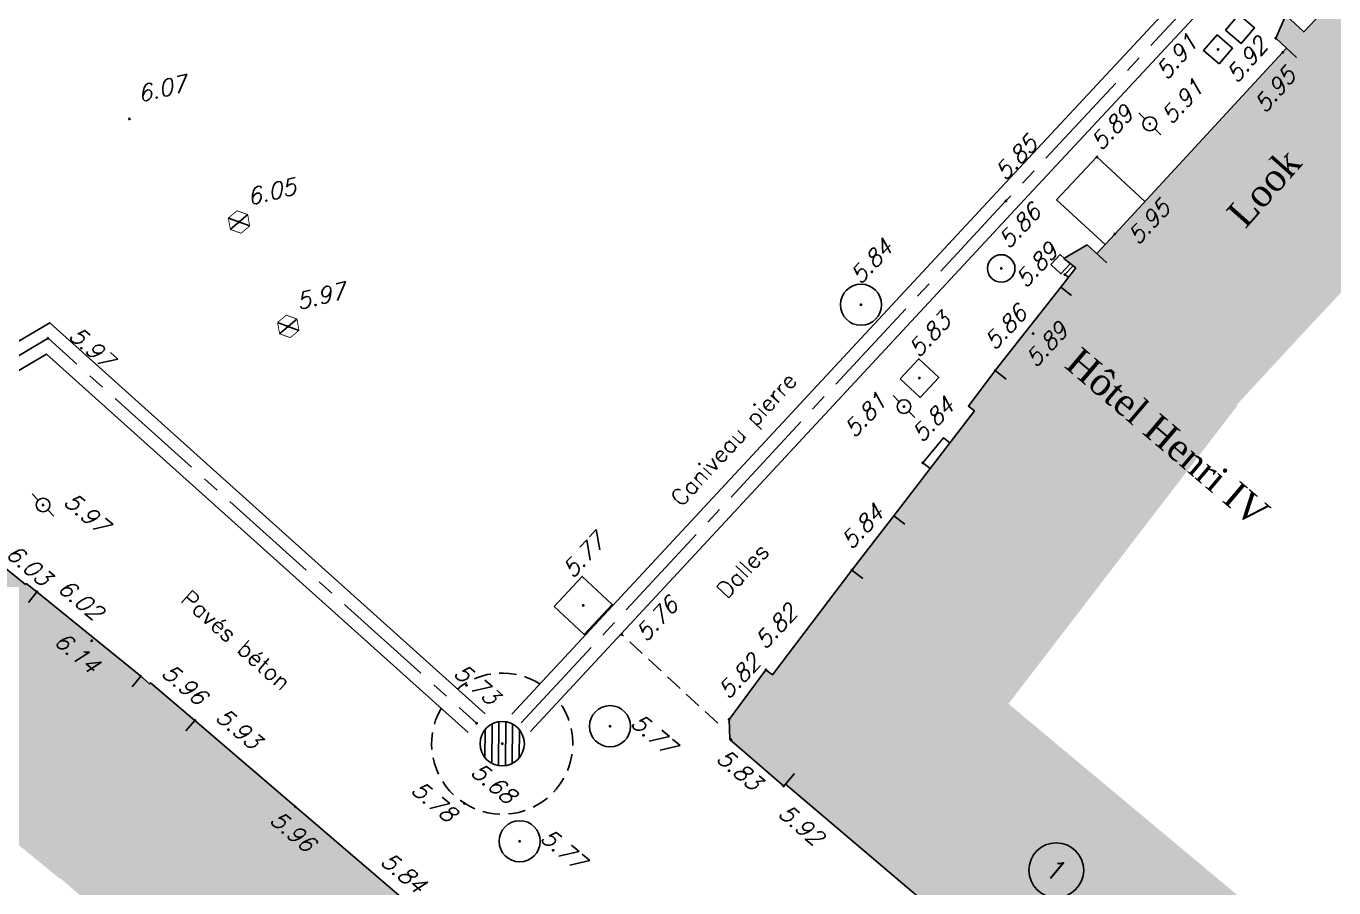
# Model space of a CAD drawing. Header units: metres. Extents: x 1379206 to 1379549, y 5225925 to 5226061.
# Drawn here: x 1379483.82 to 1379502.91, y 5226021.93 to 5226034.51 of the extents above; entities that cross this region are included whole.
import ezdxf
from ezdxf.enums import TextEntityAlignment as Align

# ---------------------------------------------------------------- set-up
doc = ezdxf.new("R2010")
doc.units = ezdxf.units.M
doc.header["$LTSCALE"] = 2
doc.header["$PDMODE"] = 32
doc.header["$PDSIZE"] = 0.02
doc.linetypes.add('AXES2', pattern=[1.125, 0.75, -0.125, 0.125, -0.125])
doc.linetypes.add('CACHE2', pattern=[0.1875, 0.125, -0.0625])
doc.layers.get('0').update_dxf_attribs({"color": 2})
for name, color, linetype in [('_BORDURE-A', 7, 'Continuous'), ('_R-FT', 3, 'Continuous'), ('AEP_BC_HEX', 4, 'Continuous'), ('AEP_BC_RON', 4, 'Continuous'), ('BA_COMMERC', 7, 'Continuous'), ('BA_SEUIL', 8, 'Continuous'), ('BA_TRAPPE', 7, 'Continuous'), ('BA_VITRINE', 6, 'Continuous'), ('BORD_CC1', 7, 'AXES2'), ('BORD_REVET', 7, 'CACHE2'), ('EP_BRANCH', 5, 'Continuous'), ('EP_GRILLER', 5, 'Continuous'), ('EP_REGARD', 5, 'Continuous'), ('EU_BRANCH', 3, 'Continuous'), ('EU_REGARD', 3, 'Continuous'), ('GDF_BC', 30, 'Continuous'), ('TopoAlt', 7, 'Continuous'), ('Topojis', 7, 'Continuous'), ('TXT_DETAIL', 7, 'Continuous'), ('TXT_N_VOIE', 7, 'Continuous'), ('TXT_NOM_BA', 7, 'Continuous')]:
    doc.layers.add(name, color=color, linetype=linetype)
doc.styles.get("Standard").update_dxf_attribs({"font": 'romans.shx'})
doc.styles.add('TNR', font='times.ttf', dxfattribs={"width": 0.999})

# ---------------------------------------------------------------- blocks, each defined once
blk = doc.blocks.new('Tcpoint')
at = {"color": 0}
blk.add_point((0, 0), dxfattribs=at)
at = {"layer": 'TopoAlt'}
blk.add_attdef('ALT', (0.2, 0.2), '', height=0.24, dxfattribs=at)
blk = doc.blocks.new('u014')
at = {"color": 0}
blk.add_line((0, 0), (0, 0), dxfattribs=at)
blk.add_circle((0, 0), 0.3, dxfattribs=at)
blk = doc.blocks.new('CB005')
at = {"color": 0}
for p, q in [((-0.25, 0.206), (-0.25, -0.206)), ((-0.15, 0.287), (-0.15, -0.287)), ((-0.05, 0.32), (-0.05, -0.32)), ((0.05, 0.32), (0.05, -0.32)), ((0.15, 0.287), (0.15, -0.287)), ((0.25, 0.206), (0.25, -0.206))]:
    blk.add_line(p, q, dxfattribs=at)
blk.add_circle((0, 0), 0.324, dxfattribs=at)
blk = doc.blocks.new('gd06')
blk.add_line((0, 0), (0, 0))
blk.add_lwpolyline([(-0.5, -0.5), (-0.5, 0.5), (0.5, 0.5), (0.5, -0.5)], close=True)
blk = doc.blocks.new('CB012')
at = {"color": 0}
blk.add_line((0, 0), (0, 0), dxfattribs=at)
blk.add_lwpolyline([(-0.1, -0.1), (-0.1, 0.1), (0.1, 0.1), (0.1, -0.1)], close=True, dxfattribs=at)
blk = doc.blocks.new('CB014')
at = {"color": 0}
blk.add_line((0, 0), (0, 0), dxfattribs=at)
blk.add_lwpolyline([(-0.2, -0.2), (-0.2, 0.2), (0.2, 0.2), (0.2, -0.2)], close=True, dxfattribs=at)
blk = doc.blocks.new('a001')
at = {"color": 0}
for points in [[(0.160355, 0.160355), (0.070711, 0.070711)], [(-0.070711, -0.070711), (-0.160355, -0.160355)]]:
    blk.add_lwpolyline(points, dxfattribs=at)
blk.add_circle((0, 0), 0.1, dxfattribs=at)
blk = doc.blocks.new('gu14')
blk.add_line((0, 0), (0, 0))
blk.add_circle((0, 0), 0.5)
blk = doc.blocks.new('CB019')
at = {"color": 0}
for p, q in [((-0.156, -0.057), (0.156, 0.057)), ((-0.126, 0.109), (0.126, -0.109))]:
    blk.add_line(p, q, dxfattribs=at)
at = {"color": 0, "const_width": 0.012}
blk.add_lwpolyline([(-0.03, -0.164), (0.126, -0.109), (0.156, 0.057), (0.03, 0.164), (-0.126, 0.109), (-0.156, -0.057)], close=True, dxfattribs=at)
blk = doc.blocks.new('CB013')
at = {"color": 0}
blk.add_line((0, 0), (0, 0), dxfattribs=at)
blk.add_lwpolyline([(-0.15, -0.15), (-0.15, 0.15), (0.15, 0.15), (0.15, -0.15)], close=True, dxfattribs=at)

msp = doc.modelspace()

# ---------------------------------------------------------------- hatches: boundary and pattern name
at = {"layer": 'BA_COMMERC'}
for points in [[(1379507.805, 5226035.712), (1379505.623, 5226037.771), (1379505.486, 5226037.626), (1379502.992, 5226034.977), (1379502.474, 5226034.424), (1379502.211, 5226034.67), (1379502.066, 5226034.331), (1379502.223, 5226034.185), (1379499.452, 5226031.188), (1379499.315, 5226031.315), (1379498.973, 5226031.116), (1379499.146, 5226030.978), (1379499.051, 5226030.857), (1379501.497, 5226028.98), (1379502.61, 5226030.185), (1379502.612, 5226030.184), (1379505.179, 5226032.923), (1379507.669, 5226035.568)], [(1379531.112, 5226026.518), (1379527.143, 5226022.425), (1379522.646, 5226018.059), (1379521.145, 5226017.166), (1379520.168, 5226017.438), (1379513.46, 5226011.912), (1379507.851, 5226016.522), (1379498.164, 5226024.616), (1379501.508, 5226028.971), (1379499.051, 5226030.857), (1379497.972, 5226029.48), (1379497.58, 5226028.96), (1379497.668, 5226028.894), (1379496.493, 5226027.362), (1379495.88, 5226026.569), (1379494.719, 5226025.041), (1379494.623, 5226025.112), (1379494.086, 5226024.386), (1379494.097, 5226024.097), (1379494.883, 5226023.414), (1379494.909, 5226023.444), (1379499.093, 5226019.893), (1379499.067, 5226019.862), (1379500.043, 5226019.111), (1379500.656, 5226018.612), (1379501.364, 5226018.033), (1379501.389, 5226018.064), (1379504.217, 5226015.745), (1379504.192, 5226015.714), (1379505.695, 5226014.49), (1379506.118, 5226014.183), (1379506.079, 5226014.137), (1379506.336, 5226013.918), (1379505.972, 5226013.47), (1379506.764, 5226012.79), (1379507.13, 5226013.226), (1379508.699, 5226011.911), (1379509, 5226011.652), (1379509.038, 5226011.699), (1379510.195, 5226010.727), (1379510.157, 5226010.68), (1379510.466, 5226010.427), (1379511.68, 5226009.439), (1379511.836, 5226009.299), (1379512.403, 5226008.793), (1379512.702, 5226008.527), (1379512.744, 5226008.583), (1379513.095, 5226008.285), (1379513.833, 5226008.313), (1379514.545, 5226008.908), (1379514.593, 5226008.845), (1379514.902, 5226009.083), (1379516.491, 5226010.375), (1379516.79, 5226010.606), (1379516.747, 5226010.661), (1379517.286, 5226011.152), (1379517.343, 5226011.082), (1379518.738, 5226012.214), (1379518.681, 5226012.284), (1379519.397, 5226012.833), (1379519.432, 5226012.792), (1379520.167, 5226013.416), (1379520.13, 5226013.459), (1379520.529, 5226013.8), (1379520.608, 5226013.756), (1379520.806, 5226013.646), (1379521.278, 5226013.921), (1379523.842, 5226015.429), (1379524.34, 5226015.712), (1379524.397, 5226015.595), (1379524.632, 5226015.71), (1379524.602, 5226015.762), (1379525.064, 5226016.078), (1379526.221, 5226017.25), (1379527.673, 5226018.742), (1379528.643, 5226019.729), (1379529.254, 5226020.307), (1379529.546, 5226020.588), (1379529.583, 5226020.554), (1379529.779, 5226020.769), (1379529.886, 5226020.664), (1379530.247, 5226021.034), (1379530.063, 5226021.203), (1379532.091, 5226023.246), (1379532.194, 5226023.151), (1379532.688, 5226023.655), (1379532.599, 5226023.744), (1379533.194, 5226024.352), (1379533.373, 5226024.177), (1379533.729, 5226024.539)]]:
    msp.add_hatch(color=9, dxfattribs=at).paths.add_polyline_path(points)
h = msp.add_hatch(color=9, dxfattribs=at)
edge = h.paths.add_edge_path()
edge.add_line((1379365.423, 5225982.738), (1379365.419, 5225982.751))
edge.add_line((1379365.419, 5225982.751), (1379365.337, 5225982.728))
edge.add_line((1379365.337, 5225982.728), (1379365.287, 5225982.692))
edge.add_line((1379365.287, 5225982.692), (1379365.169, 5225982.658))
edge.add_line((1379365.169, 5225982.658), (1379363.747, 5225982.213))
edge.add_line((1379363.747, 5225982.213), (1379363.63, 5225982.173))
edge.add_line((1379363.63, 5225982.173), (1379363.569, 5225982.174))
edge.add_line((1379363.569, 5225982.174), (1379363.489, 5225982.147))
edge.add_line((1379363.489, 5225982.147), (1379363.499, 5225982.113))
edge.add_line((1379363.499, 5225982.113), (1379363.194, 5225982.017))
edge.add_line((1379363.194, 5225982.017), (1379363.167, 5225982.102))
edge.add_line((1379363.167, 5225982.102), (1379362.965, 5225982.023))
edge.add_line((1379362.965, 5225982.023), (1379363.004, 5225981.913))
edge.add_line((1379363.004, 5225981.913), (1379359.86, 5225980.921))
edge.add_line((1379359.86, 5225980.921), (1379359.831, 5225981.015))
edge.add_line((1379359.831, 5225981.015), (1379359.614, 5225980.933))
edge.add_line((1379359.614, 5225980.933), (1379359.648, 5225980.83))
edge.add_line((1379359.648, 5225980.83), (1379358.797, 5225980.552))
edge.add_line((1379358.797, 5225980.552), (1379358.76, 5225980.664))
edge.add_line((1379358.76, 5225980.664), (1379358.558, 5225980.599))
edge.add_line((1379358.558, 5225980.599), (1379358.58, 5225980.532))
edge.add_line((1379358.58, 5225980.532), (1379358.217, 5225980.422))
edge.add_line((1379358.217, 5225980.422), (1379358.237, 5225980.355))
edge.add_line((1379358.237, 5225980.355), (1379357.996, 5225980.282))
edge.add_line((1379357.996, 5225980.282), (1379357.975, 5225980.349))
edge.add_line((1379357.975, 5225980.349), (1379357.395, 5225980.199))
edge.add_line((1379357.395, 5225980.199), (1379356.608, 5225979.944))
edge.add_line((1379356.608, 5225979.944), (1379356.13, 5225979.782))
edge.add_line((1379356.13, 5225979.782), (1379351.158, 5225978.211))
edge.add_line((1379351.158, 5225978.211), (1379350.963, 5225978.145))
edge.add_line((1379350.963, 5225978.145), (1379350.976, 5225978.107))
edge.add_line((1379350.976, 5225978.107), (1379350.597, 5225977.979))
edge.add_line((1379350.597, 5225977.979), (1379350.619, 5225977.902))
edge.add_line((1379350.619, 5225977.902), (1379350.345, 5225977.821))
edge.add_line((1379350.345, 5225977.821), (1379350.423, 5225977.556))
edge.add_line((1379350.423, 5225977.556), (1379349.318, 5225977.23))
edge.add_line((1379349.318, 5225977.23), (1379345.148, 5225976.004))
edge.add_line((1379345.148, 5225976.004), (1379344.546, 5225975.821))
edge.add_line((1379344.546, 5225975.821), (1379344.525, 5225975.888))
edge.add_line((1379344.525, 5225975.888), (1379343.908, 5225975.701))
edge.add_line((1379343.908, 5225975.701), (1379343.062, 5225975.435))
edge.add_line((1379343.062, 5225975.435), (1379341.872, 5225975.069))
edge.add_line((1379341.872, 5225975.069), (1379340.133, 5225974.533))
edge.add_line((1379340.133, 5225974.533), (1379339.034, 5225974.194))
edge.add_line((1379339.034, 5225974.194), (1379338.195, 5225973.947))
edge.add_line((1379338.195, 5225973.947), (1379338.18, 5225974.015))
edge.add_line((1379338.18, 5225974.015), (1379337.72, 5225973.913))
edge.add_line((1379337.72, 5225973.913), (1379336.854, 5225973.634))
edge.add_line((1379336.854, 5225973.634), (1379335.77, 5225973.285))
edge.add_line((1379335.77, 5225973.285), (1379335.291, 5225973.139))
edge.add_line((1379335.291, 5225973.139), (1379331.241, 5225971.901))
edge.add_line((1379331.241, 5225971.901), (1379326.805, 5225970.448))
edge.add_line((1379326.805, 5225970.448), (1379325.911, 5225970.11))
edge.add_arc((1379326.607, 5225969.128), 1.204, 125.3317, 197.0321)
edge.add_line((1379325.456, 5225968.775), (1379327.025, 5225963.592))
edge.add_line((1379327.025, 5225963.592), (1379328.786, 5225957.905))
edge.add_line((1379328.786, 5225957.905), (1379329.046, 5225957.064))
edge.add_line((1379329.046, 5225957.064), (1379329.479, 5225955.665))
edge.add_line((1379329.479, 5225955.665), (1379332.345, 5225956.553))
edge.add_line((1379332.345, 5225956.553), (1379331.912, 5225957.951))
edge.add_line((1379331.912, 5225957.951), (1379331.653, 5225958.788))
edge.add_line((1379331.653, 5225958.788), (1379328.843, 5225967.959))
edge.add_line((1379328.843, 5225967.959), (1379332.146, 5225969.041))
edge.add_line((1379332.146, 5225969.041), (1379335.954, 5225970.204))
edge.add_line((1379335.954, 5225970.204), (1379335.963, 5225970.16))
edge.add_line((1379335.963, 5225970.16), (1379339.9, 5225971.322))
edge.add_line((1379339.9, 5225971.322), (1379341.016, 5225971.666))
edge.add_line((1379341.016, 5225971.666), (1379342.529, 5225972.132))
edge.add_line((1379342.529, 5225972.132), (1379342.544, 5225972.08))
edge.add_line((1379342.544, 5225972.08), (1379346.007, 5225973.129))
edge.add_line((1379346.007, 5225973.129), (1379350.164, 5225974.352))
edge.add_line((1379350.164, 5225974.352), (1379354.152, 5225975.526))
edge.add_line((1379354.152, 5225975.526), (1379354.014, 5225975.979))
edge.add_line((1379354.014, 5225975.979), (1379355.997, 5225976.539))
edge.add_line((1379355.997, 5225976.539), (1379356.876, 5225976.769))
edge.add_line((1379356.876, 5225976.769), (1379358.531, 5225977.309))
edge.add_line((1379358.531, 5225977.309), (1379361.959, 5225978.423))
edge.add_line((1379361.959, 5225978.423), (1379362.373, 5225978.549))
edge.add_line((1379362.373, 5225978.549), (1379362.775, 5225978.695))
edge.add_line((1379362.775, 5225978.695), (1379364.493, 5225979.22))
edge.add_line((1379364.493, 5225979.22), (1379365.992, 5225979.711))
edge.add_line((1379365.992, 5225979.711), (1379366.711, 5225979.937))
edge.add_line((1379366.711, 5225979.937), (1379367.355, 5225980.128))
edge.add_line((1379367.355, 5225980.128), (1379370.256, 5225981.105))
edge.add_line((1379370.256, 5225981.105), (1379371.876, 5225981.609))
edge.add_line((1379371.876, 5225981.609), (1379371.877, 5225981.606))
edge.add_line((1379371.877, 5225981.606), (1379376.968, 5225983.066))
edge.add_line((1379376.968, 5225983.066), (1379380.018, 5225984.184))
edge.add_line((1379380.018, 5225984.184), (1379382.156, 5225984.802))
edge.add_line((1379382.156, 5225984.802), (1379384.561, 5225985.521))
edge.add_line((1379384.561, 5225985.521), (1379389.302, 5225986.993))
edge.add_line((1379389.302, 5225986.993), (1379390.874, 5225987.494))
edge.add_line((1379390.874, 5225987.494), (1379394.285, 5225988.674))
edge.add_line((1379394.285, 5225988.674), (1379396.497, 5225989.49))
edge.add_line((1379396.497, 5225989.49), (1379397.338, 5225989.766))
edge.add_line((1379397.338, 5225989.766), (1379401.445, 5225991.183))
edge.add_line((1379401.445, 5225991.183), (1379404.435, 5225991.984))
edge.add_line((1379404.435, 5225991.984), (1379405.751, 5225992.361))
edge.add_line((1379405.751, 5225992.361), (1379409.644, 5225993.219))
edge.add_line((1379409.644, 5225993.219), (1379413.258, 5225993.948))
edge.add_line((1379413.258, 5225993.948), (1379416.599, 5225994.704))
edge.add_line((1379416.599, 5225994.704), (1379418.074, 5225995.019))
edge.add_line((1379418.074, 5225995.019), (1379423.171, 5225996.366))
edge.add_line((1379423.171, 5225996.366), (1379425.055, 5225996.906))
edge.add_line((1379425.055, 5225996.906), (1379428.764, 5225997.996))
edge.add_line((1379428.764, 5225997.996), (1379431.934, 5225998.777))
edge.add_line((1379431.934, 5225998.777), (1379436.09, 5226000.014))
edge.add_line((1379436.09, 5226000.014), (1379438.774, 5226000.526))
edge.add_line((1379438.774, 5226000.526), (1379439.847, 5226000.744))
edge.add_line((1379439.847, 5226000.744), (1379443.158, 5226001.686))
edge.add_line((1379443.158, 5226001.686), (1379444.534, 5226002.17))
edge.add_line((1379444.534, 5226002.17), (1379445.391, 5226002.465))
edge.add_line((1379445.391, 5226002.465), (1379446.073, 5226002.7))
edge.add_line((1379446.073, 5226002.7), (1379449.639, 5226003.984))
edge.add_line((1379449.639, 5226003.984), (1379453.771, 5226005.739))
edge.add_line((1379453.771, 5226005.739), (1379457.388, 5226008.109))
edge.add_line((1379457.388, 5226008.109), (1379458.278, 5226008.559))
edge.add_line((1379458.278, 5226008.559), (1379461.652, 5226010.415))
edge.add_line((1379461.652, 5226010.415), (1379465.109, 5226012.308))
edge.add_line((1379465.109, 5226012.308), (1379464.938, 5226012.561))
edge.add_line((1379464.938, 5226012.561), (1379466.639, 5226013.61))
edge.add_line((1379466.639, 5226013.61), (1379467.343, 5226014.058))
edge.add_line((1379467.343, 5226014.058), (1379468.084, 5226014.582))
edge.add_line((1379468.084, 5226014.582), (1379468.83, 5226015.124))
edge.add_line((1379468.83, 5226015.124), (1379469.986, 5226015.911))
edge.add_line((1379469.986, 5226015.911), (1379470.875, 5226016.396))
edge.add_line((1379470.875, 5226016.396), (1379471.021, 5226016.109))
edge.add_line((1379471.021, 5226016.109), (1379474.337, 5226018.251))
edge.add_line((1379474.337, 5226018.251), (1379477.066, 5226019.895))
edge.add_line((1379477.066, 5226019.895), (1379478.684, 5226020.857))
edge.add_line((1379478.684, 5226020.857), (1379478.809, 5226020.913))
edge.add_line((1379478.809, 5226020.913), (1379479.843, 5226021.511))
edge.add_line((1379479.843, 5226021.511), (1379480.733, 5226022.044))
edge.add_line((1379480.733, 5226022.044), (1379482.84, 5226023.274))
edge.add_line((1379482.84, 5226023.274), (1379484.323, 5226022.057))
edge.add_line((1379484.323, 5226022.057), (1379484.329, 5226022.064))
edge.add_line((1379484.329, 5226022.064), (1379485.963, 5226020.656))
edge.add_line((1379485.963, 5226020.656), (1379485.986, 5226020.683))
edge.add_line((1379485.986, 5226020.683), (1379486.224, 5226020.479))
edge.add_line((1379486.224, 5226020.479), (1379485.922, 5226020.131))
edge.add_line((1379485.922, 5226020.131), (1379483.851, 5226017.834))
edge.add_line((1379483.851, 5226017.834), (1379486.08, 5226015.825))
edge.add_line((1379486.08, 5226015.825), (1379488.169, 5226018.144))
edge.add_line((1379488.169, 5226018.144), (1379490.515, 5226020.844))
edge.add_line((1379490.515, 5226020.844), (1379490.036, 5226021.181))
edge.add_line((1379490.036, 5226021.181), (1379489.471, 5226021.648))
edge.add_line((1379489.471, 5226021.648), (1379486.288, 5226024.374))
edge.add_line((1379486.288, 5226024.374), (1379485.639, 5226024.922))
edge.add_line((1379485.639, 5226024.922), (1379485.626, 5226024.907))
edge.add_line((1379485.626, 5226024.907), (1379485.498, 5226025.017))
edge.add_line((1379485.498, 5226025.017), (1379483.983, 5226026.252))
edge.add_line((1379483.983, 5226026.252), (1379483.825, 5226026.371))
edge.add_line((1379483.825, 5226026.371), (1379483.813, 5226026.356))
edge.add_line((1379483.813, 5226026.356), (1379483.503, 5226026.61))
edge.add_line((1379483.503, 5226026.61), (1379483.522, 5226026.633))
edge.add_line((1379483.522, 5226026.633), (1379483.219, 5226026.884))
edge.add_line((1379483.219, 5226026.884), (1379483.219, 5226026.914))
edge.add_line((1379483.219, 5226026.914), (1379483.09, 5226026.917))
edge.add_line((1379483.09, 5226026.917), (1379482.952, 5226026.892))
edge.add_line((1379482.952, 5226026.892), (1379482.936, 5226026.917))
edge.add_line((1379482.936, 5226026.917), (1379482.609, 5226026.709))
edge.add_line((1379482.609, 5226026.709), (1379482.636, 5226026.667))
edge.add_line((1379482.636, 5226026.667), (1379482.497, 5226026.585))
edge.add_line((1379482.497, 5226026.585), (1379482.507, 5226026.568))
edge.add_line((1379482.507, 5226026.568), (1379481.927, 5226026.215))
edge.add_line((1379481.927, 5226026.215), (1379479.206, 5226024.626))
edge.add_line((1379479.206, 5226024.626), (1379478.322, 5226024.097))
edge.add_line((1379478.322, 5226024.097), (1379477.441, 5226023.587))
edge.add_line((1379477.441, 5226023.587), (1379476.18, 5226022.858))
edge.add_line((1379476.18, 5226022.858), (1379475.526, 5226022.469))
edge.add_line((1379475.526, 5226022.469), (1379472.748, 5226020.797))
edge.add_line((1379472.748, 5226020.797), (1379472.175, 5226020.464))
edge.add_line((1379472.175, 5226020.464), (1379472.145, 5226020.525))
edge.add_line((1379472.145, 5226020.525), (1379471.253, 5226020.004))
edge.add_line((1379471.253, 5226020.004), (1379471.221, 5226020.056))
edge.add_line((1379471.221, 5226020.056), (1379470.397, 5226019.553))
edge.add_line((1379470.397, 5226019.553), (1379470.238, 5226019.466))
edge.add_line((1379470.238, 5226019.466), (1379470.066, 5226019.7))
edge.add_line((1379470.066, 5226019.7), (1379469.509, 5226019.289))
edge.add_line((1379469.509, 5226019.289), (1379469.491, 5226019.313))
edge.add_line((1379469.491, 5226019.313), (1379468.969, 5226018.933))
edge.add_line((1379468.969, 5226018.933), (1379466.336, 5226017.02))
edge.add_line((1379466.336, 5226017.02), (1379465.672, 5226016.55))
edge.add_line((1379465.672, 5226016.55), (1379465.047, 5226016.153))
edge.add_line((1379465.047, 5226016.153), (1379462.264, 5226014.437))
edge.add_line((1379462.264, 5226014.437), (1379461.733, 5226014.083))
edge.add_line((1379461.733, 5226014.083), (1379460.973, 5226013.607))
edge.add_line((1379460.973, 5226013.607), (1379460.731, 5226013.445))
edge.add_line((1379460.731, 5226013.445), (1379460.786, 5226013.362))
edge.add_line((1379460.786, 5226013.362), (1379460.209, 5226013.045))
edge.add_line((1379460.209, 5226013.045), (1379456.877, 5226011.213))
edge.add_line((1379456.877, 5226011.213), (1379456.548, 5226011.046))
edge.add_line((1379456.548, 5226011.046), (1379456.535, 5226011.073))
edge.add_line((1379456.535, 5226011.073), (1379456.327, 5226010.977))
edge.add_line((1379456.327, 5226010.977), (1379455.448, 5226010.489))
edge.add_line((1379455.448, 5226010.489), (1379455.295, 5226010.416))
edge.add_line((1379455.295, 5226010.416), (1379455.321, 5226010.362))
edge.add_line((1379455.321, 5226010.362), (1379454.801, 5226010.045))
edge.add_line((1379454.801, 5226010.045), (1379454.726, 5226010.197))
edge.add_line((1379454.726, 5226010.197), (1379454.274, 5226009.974))
edge.add_line((1379454.274, 5226009.974), (1379451.31, 5226008.294))
edge.add_line((1379451.31, 5226008.294), (1379450.867, 5226008.047))
edge.add_line((1379450.867, 5226008.047), (1379450.183, 5226007.65))
edge.add_line((1379450.183, 5226007.65), (1379449.785, 5226007.429))
edge.add_line((1379449.785, 5226007.429), (1379449.8, 5226007.402))
edge.add_line((1379449.8, 5226007.402), (1379449.703, 5226007.365))
edge.add_line((1379449.703, 5226007.365), (1379449.781, 5226007.198))
edge.add_line((1379449.781, 5226007.198), (1379448.652, 5226006.817))
edge.add_line((1379448.652, 5226006.817), (1379445.077, 5226005.53))
edge.add_line((1379445.077, 5226005.53), (1379443.082, 5226004.844))
edge.add_line((1379443.082, 5226004.844), (1379441.957, 5226004.443))
edge.add_line((1379441.957, 5226004.443), (1379441.944, 5226004.491))
edge.add_line((1379441.944, 5226004.491), (1379441.781, 5226004.447))
edge.add_line((1379441.781, 5226004.447), (1379441.755, 5226004.533))
edge.add_line((1379441.755, 5226004.533), (1379441.637, 5226004.497))
edge.add_line((1379441.637, 5226004.497), (1379441.658, 5226004.43))
edge.add_line((1379441.658, 5226004.43), (1379441.251, 5226004.306))
edge.add_line((1379441.251, 5226004.306), (1379441.232, 5226004.415))
edge.add_line((1379441.232, 5226004.415), (1379440.975, 5226004.371))
edge.add_line((1379440.975, 5226004.371), (1379440.996, 5226004.277))
edge.add_line((1379440.996, 5226004.277), (1379439.056, 5226003.845))
edge.add_line((1379439.056, 5226003.845), (1379437.313, 5226003.517))
edge.add_line((1379437.313, 5226003.517), (1379437.044, 5226003.467))
edge.add_line((1379437.044, 5226003.467), (1379437.051, 5226003.428))
edge.add_line((1379437.051, 5226003.428), (1379435.174, 5226002.996))
edge.add_line((1379435.174, 5226002.996), (1379435.039, 5226002.965))
edge.add_line((1379435.039, 5226002.965), (1379435.046, 5226002.935))
edge.add_line((1379435.046, 5226002.935), (1379434.899, 5226002.901))
edge.add_line((1379434.899, 5226002.901), (1379434.911, 5226002.851))
edge.add_line((1379434.911, 5226002.851), (1379434.698, 5226002.802))
edge.add_line((1379434.698, 5226002.802), (1379434.714, 5226002.734))
edge.add_line((1379434.714, 5226002.734), (1379434.067, 5226002.542))
edge.add_line((1379434.067, 5226002.542), (1379434.032, 5226002.677))
edge.add_line((1379434.032, 5226002.677), (1379433.994, 5226002.667))
edge.add_line((1379433.994, 5226002.667), (1379433.971, 5226002.754))
edge.add_line((1379433.971, 5226002.754), (1379433.664, 5226002.676))
edge.add_line((1379433.664, 5226002.676), (1379433.682, 5226002.606))
edge.add_line((1379433.682, 5226002.606), (1379433.624, 5226002.591))
edge.add_line((1379433.624, 5226002.591), (1379429.485, 5226001.625))
edge.add_line((1379429.485, 5226001.625), (1379429.185, 5226001.56))
edge.add_line((1379429.185, 5226001.56), (1379429.207, 5226001.465))
edge.add_line((1379429.207, 5226001.465), (1379429.168, 5226001.456))
edge.add_line((1379429.168, 5226001.456), (1379429.204, 5226001.336))
edge.add_line((1379429.204, 5226001.336), (1379428.428, 5226001.126))
edge.add_line((1379428.428, 5226001.126), (1379427.565, 5226000.91))
edge.add_line((1379427.565, 5226000.91), (1379426.685, 5226000.733))
edge.add_line((1379426.685, 5226000.733), (1379425.86, 5226000.472))
edge.add_line((1379425.86, 5226000.472), (1379424.623, 5226000.132))
edge.add_line((1379424.623, 5226000.132), (1379424.707, 5225999.931))
edge.add_line((1379424.707, 5225999.931), (1379424.218, 5225999.787))
edge.add_line((1379424.218, 5225999.787), (1379422.374, 5225999.258))
edge.add_line((1379422.374, 5225999.258), (1379420.12, 5225998.662))
edge.add_line((1379420.12, 5225998.662), (1379420.06, 5225998.864))
edge.add_line((1379420.06, 5225998.864), (1379418.607, 5225998.431))
edge.add_line((1379418.607, 5225998.431), (1379418.564, 5225998.575))
edge.add_line((1379418.564, 5225998.575), (1379418.052, 5225998.42))
edge.add_line((1379418.052, 5225998.42), (1379414.103, 5225997.302))
edge.add_line((1379414.103, 5225997.302), (1379413.505, 5225997.141))
edge.add_line((1379413.505, 5225997.141), (1379412.544, 5225996.864))
edge.add_line((1379412.544, 5225996.864), (1379412.062, 5225996.767))
edge.add_line((1379412.062, 5225996.767), (1379412.027, 5225996.964))
edge.add_line((1379412.027, 5225996.964), (1379411.529, 5225996.876))
edge.add_line((1379411.529, 5225996.876), (1379406.583, 5225995.673))
edge.add_line((1379406.583, 5225995.673), (1379406.571, 5225995.722))
edge.add_line((1379406.571, 5225995.722), (1379406.224, 5225995.636))
edge.add_line((1379406.224, 5225995.636), (1379406.206, 5225995.704))
edge.add_line((1379406.206, 5225995.704), (1379405.578, 5225995.537))
edge.add_line((1379405.578, 5225995.537), (1379405.607, 5225995.39))
edge.add_line((1379405.607, 5225995.39), (1379405.099, 5225995.29))
edge.add_line((1379405.099, 5225995.29), (1379402.594, 5225994.669))
edge.add_line((1379402.594, 5225994.669), (1379402.065, 5225994.514))
edge.add_line((1379402.065, 5225994.514), (1379402.03, 5225994.659))
edge.add_line((1379402.03, 5225994.659), (1379401.397, 5225994.504))
edge.add_line((1379401.397, 5225994.504), (1379401.416, 5225994.426))
edge.add_line((1379401.416, 5225994.426), (1379400.892, 5225994.319))
edge.add_line((1379400.892, 5225994.319), (1379400.928, 5225994.142))
edge.add_line((1379400.928, 5225994.142), (1379400.62, 5225994.072))
edge.add_line((1379400.62, 5225994.072), (1379396.381, 5225992.61))
edge.add_line((1379396.381, 5225992.61), (1379395.536, 5225992.332))
edge.add_line((1379395.536, 5225992.332), (1379391.861, 5225991.054))
edge.add_line((1379391.861, 5225991.054), (1379391.091, 5225990.791))
edge.add_line((1379391.091, 5225990.791), (1379391.075, 5225990.849))
edge.add_line((1379391.075, 5225990.849), (1379390.647, 5225990.737))
edge.add_line((1379390.647, 5225990.737), (1379390.682, 5225990.602))
edge.add_line((1379390.682, 5225990.602), (1379389.929, 5225990.341))
edge.add_line((1379389.929, 5225990.341), (1379388.402, 5225989.855))
edge.add_line((1379388.402, 5225989.855), (1379386.505, 5225989.266))
edge.add_line((1379386.505, 5225989.266), (1379386.462, 5225989.4))
edge.add_line((1379386.462, 5225989.4), (1379386.139, 5225989.295))
edge.add_line((1379386.139, 5225989.295), (1379385.39, 5225989.059))
edge.add_line((1379385.39, 5225989.059), (1379385.001, 5225988.94))
edge.add_line((1379385.001, 5225988.94), (1379384.349, 5225988.724))
edge.add_line((1379384.349, 5225988.724), (1379380.38, 5225987.485))
edge.add_line((1379380.38, 5225987.485), (1379380.12, 5225987.43))
edge.add_line((1379380.12, 5225987.43), (1379379.304, 5225987.16))
edge.add_line((1379379.304, 5225987.16), (1379378.885, 5225987.048))
edge.add_line((1379378.885, 5225987.048), (1379378.903, 5225986.98))
edge.add_line((1379378.903, 5225986.98), (1379378.833, 5225986.945))
edge.add_line((1379378.833, 5225986.945), (1379378.791, 5225987.069))
edge.add_line((1379378.791, 5225987.069), (1379378.29, 5225986.9))
edge.add_line((1379378.29, 5225986.9), (1379378.318, 5225986.815))
edge.add_line((1379378.318, 5225986.815), (1379378.243, 5225986.794))
edge.add_line((1379378.243, 5225986.794), (1379377.589, 5225986.583))
edge.add_line((1379377.589, 5225986.583), (1379376.645, 5225986.271))
edge.add_line((1379376.645, 5225986.271), (1379375.407, 5225985.867))
edge.add_line((1379375.407, 5225985.867), (1379374.556, 5225985.599))
edge.add_line((1379374.556, 5225985.599), (1379374.536, 5225985.656))
edge.add_line((1379374.536, 5225985.656), (1379374.016, 5225985.475))
edge.add_line((1379374.016, 5225985.475), (1379374.059, 5225985.353))
edge.add_line((1379374.059, 5225985.353), (1379373.811, 5225985.281))
edge.add_line((1379373.811, 5225985.281), (1379373.792, 5225985.338))
edge.add_line((1379373.792, 5225985.338), (1379373.315, 5225985.179))
edge.add_line((1379373.315, 5225985.179), (1379369.545, 5225984.038))
edge.add_line((1379369.545, 5225984.038), (1379369.253, 5225983.933))
edge.add_line((1379369.253, 5225983.933), (1379369.231, 5225983.999))
edge.add_line((1379369.231, 5225983.999), (1379369.011, 5225983.926))
edge.add_line((1379369.011, 5225983.926), (1379369.033, 5225983.861))
edge.add_line((1379369.033, 5225983.861), (1379366.412, 5225983.004))
edge.add_line((1379366.412, 5225983.004), (1379366.383, 5225983.092))
edge.add_line((1379366.383, 5225983.092), (1379366.18, 5225983.025))
edge.add_line((1379366.18, 5225983.025), (1379366.202, 5225982.959))
edge.add_line((1379366.202, 5225982.959), (1379365.6, 5225982.764))
edge.add_line((1379365.6, 5225982.764), (1379365.591, 5225982.792))
edge.add_line((1379365.591, 5225982.792), (1379365.423, 5225982.738))

# ---------------------------------------------------------------- linework, layer by layer
at = {"layer": '_BORDURE-A'}
msp.add_lwpolyline([(1379500.157, 5226031.95), (1379499.456, 5226032.598), (1379498.867, 5226031.974), (1379499.574, 5226031.32)], dxfattribs=at)
at = {"layer": 'BA_COMMERC'}
for points in [[(1379502.37, 5226034.05), (1379502.223, 5226034.185), (1379502.066, 5226034.331), (1379502.211, 5226034.67), (1379502.474, 5226034.424), (1379502.992, 5226034.977), (1379503.08, 5226034.895), (1379503.207, 5226035.03), (1379503.353, 5226034.893)], [(1379499.599, 5226031.052), (1379499.315, 5226031.315), (1379498.973, 5226031.116), (1379499.107, 5226031.008)], [(1379499.146, 5226030.978), (1379498.928, 5226030.7), (1379499.086, 5226030.577)], [(1379499.146, 5226030.978), (1379499.107, 5226031.008), (1379498.987, 5226030.882), (1379499.039, 5226030.842)], [(1379496.651, 5226027.24), (1379496.493, 5226027.362), (1379497.668, 5226028.894), (1379497.58, 5226028.96), (1379497.972, 5226029.48), (1379498.13, 5226029.357)], [(1379482.028, 5226026.043), (1379481.927, 5226026.215), (1379482.507, 5226026.568), (1379482.497, 5226026.585), (1379482.636, 5226026.667), (1379482.609, 5226026.709), (1379482.936, 5226026.917), (1379482.952, 5226026.892), (1379483.09, 5226026.917), (1379483.219, 5226026.914), (1379483.219, 5226026.884), (1379483.522, 5226026.633), (1379483.503, 5226026.61), (1379483.813, 5226026.356), (1379483.825, 5226026.371), (1379483.983, 5226026.252), (1379483.857, 5226026.097)], [(1379494.097, 5226024.097), (1379494.086, 5226024.386), (1379494.623, 5226025.112), (1379494.719, 5226025.041), (1379495.88, 5226026.569), (1379496.038, 5226026.447)], [(1379485.372, 5226024.862), (1379485.498, 5226025.017), (1379485.626, 5226024.907), (1379485.639, 5226024.922), (1379486.288, 5226024.374), (1379486.158, 5226024.222)]]:
    msp.add_lwpolyline(points, dxfattribs=at)
at = {"layer": 'BA_COMMERC', "flags": 128}
msp.add_lwpolyline([(1379494.097, 5226024.097), (1379494.883, 5226023.414), (1379494.909, 5226023.444), (1379495.039, 5226023.597)], dxfattribs=at)
at = {"layer": 'BA_COMMERC', "color": 4, "flags": 128}
msp.add_lwpolyline([(1379494.909, 5226023.444), (1379499.093, 5226019.893)], dxfattribs=at)
at = {"layer": 'BA_SEUIL', "flags": 128}
for points in [[(1379499.452, 5226031.188), (1379499.716, 5226031.473), (1379502.223, 5226034.185)], [(1379497.972, 5226029.48), (1379498.928, 5226030.7)], [(1379495.88, 5226026.569), (1379496.493, 5226027.362)], [(1379483.983, 5226026.252), (1379485.498, 5226025.017)]]:
    msp.add_lwpolyline(points, dxfattribs=at)
at = {"layer": 'BA_TRAPPE'}
msp.add_lwpolyline([(1379497.31, 5226028.427), (1379497.216, 5226028.499), (1379496.913, 5226028.133), (1379497.021, 5226028.05)], dxfattribs=at)
at = {"layer": 'BA_VITRINE', "flags": 128}
msp.add_lwpolyline([(1379486.288, 5226024.374), (1379489.471, 5226021.648)], dxfattribs=at)
at = {"layer": 'BORD_CC1', "linetype": 'Continuous', "flags": 128}
for points in [[(1379490.916, 5226024.463), (1379497.991, 5226032.082), (1379501.525, 5226035.879), (1379504.706, 5226039.546), (1379506.684, 5226041.783)], [(1379491.187, 5226024.211), (1379498.262, 5226031.83), (1379501.796, 5226035.627), (1379504.979, 5226039.302), (1379506.957, 5226041.539)], [(1379481.279, 5226028.456), (1379482.781, 5226029.36), (1379484.168, 5226030.179), (1379490.523, 5226024.47)], [(1379481.47, 5226028.139), (1379482.97, 5226029.042), (1379484.122, 5226029.722), (1379490.275, 5226024.195)]]:
    msp.add_lwpolyline(points, dxfattribs=at)
at = {"layer": 'BORD_CC1', "flags": 128}
for points in [[(1379491.052, 5226024.337), (1379498.127, 5226031.956), (1379501.661, 5226035.749), (1379504.84, 5226039.419), (1379506.818, 5226041.657)], [(1379481.412, 5226028.319), (1379482.875, 5226029.201), (1379484.145, 5226029.951), (1379490.399, 5226024.333)]]:
    msp.add_lwpolyline(points, dxfattribs=at)
at = {"layer": 'BORD_REVET', "flags": 128}
msp.add_lwpolyline([(1379493.92, 5226024.332), (1379492.519, 5226025.628)], dxfattribs=at)
at = {"layer": 'BORD_REVET'}
for start, end in [(57.6003, 129.3117), (149.9837, 36.9362)]:
    msp.add_arc((1379490.774, 5226024.034), 1.031, start, end, dxfattribs=at)
at = {"layer": 'TXT_N_VOIE'}
msp.add_circle((1379498.862, 5226022.187), 0.4, dxfattribs=at)

# ---------------------------------------------------------------- block references
at = {"layer": '_R-FT', "yscale": -1.000000000007341, "rotation": 49.37911176439373}
msp.add_blockref('CB013', (1379501.543, 5226034.467), dxfattribs=at)
at = {"layer": '_R-FT', "rotation": 49.37911176439373}
msp.add_blockref('CB013', (1379501.225, 5226034.168), dxfattribs=at)
at = {"layer": 'AEP_BC_HEX', "yscale": -1.000000000289614, "rotation": 359.5638940269182}
for p in [(1379486.932, 5226031.649), (1379487.651, 5226030.125)]:
    msp.add_blockref('CB019', p, dxfattribs=at)
at = {"layer": 'AEP_BC_RON', "yscale": -1}
msp.add_blockref('a001', (1379500.228, 5226033.082), dxfattribs=at)
at = {"layer": 'AEP_BC_RON', "yscale": -1.000000000289614, "rotation": 359.5638940269182}
for p in [(1379496.639, 5226028.955), (1379484.071, 5226027.518)]:
    msp.add_blockref('a001', p, dxfattribs=at)
at = {"layer": 'EP_BRANCH', "yscale": -1.000000000289614, "rotation": 47.11922665684244}
msp.add_blockref('CB012', (1379498.924, 5226031.032), dxfattribs=at)
at = {"layer": 'EP_GRILLER', "yscale": -1.000000000289614, "rotation": 359.5638940269182}
msp.add_blockref('CB005', (1379490.774, 5226024.034), dxfattribs=at)
at = {"layer": 'EP_REGARD', "xscale": 0.5999999999654673, "yscale": -0.5999999996144593, "rotation": 359.5638939912946}
msp.add_blockref('gu14', (1379496.011, 5226030.441), dxfattribs=at)
at = {"layer": 'EP_REGARD', "yscale": -1.000000000289614, "rotation": 359.5638940269182}
msp.add_blockref('u014', (1379491.029, 5226022.61), dxfattribs=at)
at = {"layer": 'EU_BRANCH', "yscale": -1.000000000289614, "rotation": 47.11922665684244}
msp.add_blockref('CB014', (1379496.864, 5226029.37), dxfattribs=at)
at = {"layer": 'EU_BRANCH', "xscale": 0.5999999997421729, "yscale": -0.5999999996144593, "rotation": 47.11922664148042}
msp.add_blockref('gd06', (1379491.957, 5226026.052), dxfattribs=at)
at = {"layer": 'EU_REGARD', "yscale": -1.000000000289614, "rotation": 359.5638940269182}
msp.add_blockref('u014', (1379492.348, 5226024.289), dxfattribs=at)
at = {"layer": 'GDF_BC', "xscale": 0.6666666667827252, "yscale": 0.6666666665490153, "zscale": 0.6666666667784786, "rotation": 359.5638940002894}
msp.add_blockref('u014', (1379498.059, 5226030.972), dxfattribs=at)
at = {"layer": 'Topojis'}
ref = msp.add_blockref('Tcpoint', (1379501.225, 5226034.168), dxfattribs=dict(at, rotation=49.37911176439373))
ref.add_attrib('ALT', '5.91', (1379500.474, 5226033.706), dxfattribs={"layer": 'TopoAlt', "height": 0.24, "rotation": 49.3791, "oblique": 18})
ref = msp.add_blockref('Tcpoint', (1379502.066, 5226034.331), dxfattribs=dict(at, rotation=49.37911176439373))
ref.add_attrib('ALT', '5.92', (1379501.498, 5226033.66), dxfattribs={"layer": 'TopoAlt', "height": 0.24, "rotation": 49.3791, "oblique": 18})
ref = msp.add_blockref('Tcpoint', (1379502.168, 5226034.125), dxfattribs=dict(at, rotation=49.37911176439373))
ref.add_attrib('ALT', '5.95', (1379501.909, 5226033.224), dxfattribs={"layer": 'TopoAlt', "height": 0.24, "rotation": 49.3791, "oblique": 18})
ref = msp.add_blockref('Tcpoint', (1379485.333, 5226033.153), dxfattribs=dict(at, rotation=13.56683807592233))
ref.add_attrib('ALT', '6.07', (1379485.481, 5226033.394), dxfattribs={"layer": 'TopoAlt', "height": 0.24, "rotation": 13.5668, "oblique": 18})
ref = msp.add_blockref('Tcpoint', (1379500.228, 5226033.082), dxfattribs=dict(at, rotation=47.4106903151571))
ref.add_attrib('ALT', '5.91', (1379500.542, 5226033.058), dxfattribs={"layer": 'TopoAlt', "height": 0.24, "rotation": 47.4107, "oblique": 18})
ref = msp.add_blockref('Tcpoint', (1379499.456, 5226032.598), dxfattribs=dict(at, rotation=47.4106903151571))
ref.add_attrib('ALT', '5.89', (1379499.516, 5226032.675), dxfattribs={"layer": 'TopoAlt', "height": 0.24, "rotation": 47.4107, "oblique": 18})
ref = msp.add_blockref('Tcpoint', (1379498.127, 5226031.956), dxfattribs=dict(at, rotation=47.11922665684244))
ref.add_attrib('ALT', '5.85', (1379498.116, 5226032.238), dxfattribs={"layer": 'TopoAlt', "height": 0.24, "rotation": 47.1192, "oblique": 18})
ref = msp.add_blockref('Tcpoint', (1379486.932, 5226031.649), dxfattribs=dict(at, rotation=13.56683807592233))
ref.add_attrib('ALT', '6.05', (1379487.08, 5226031.89), dxfattribs={"layer": 'TopoAlt', "height": 0.24, "rotation": 13.5668, "oblique": 18})
ref = msp.add_blockref('Tcpoint', (1379498.059, 5226030.972), dxfattribs=dict(at, rotation=47.11922665684244))
ref.add_attrib('ALT', '5.86', (1379498.167, 5226031.242), dxfattribs={"layer": 'TopoAlt', "height": 0.24, "rotation": 47.1192, "oblique": 18})
ref = msp.add_blockref('Tcpoint', (1379499.716, 5226031.473), dxfattribs=dict(at, rotation=47.4106903151571))
ref.add_attrib('ALT', '5.95', (1379500.056, 5226031.299), dxfattribs={"layer": 'TopoAlt', "height": 0.24, "rotation": 47.4107, "oblique": 18})
ref = msp.add_blockref('Tcpoint', (1379496.011, 5226030.441), dxfattribs=dict(at, rotation=47.11922665684244))
ref.add_attrib('ALT', '5.84', (1379496.001, 5226030.723), dxfattribs={"layer": 'TopoAlt', "height": 0.24, "rotation": 47.1192, "oblique": 18})
ref = msp.add_blockref('Tcpoint', (1379498.987, 5226030.882), dxfattribs=dict(at, rotation=47.4106903151571))
ref.add_attrib('ALT', '5.89', (1379498.416, 5226030.67), dxfattribs={"layer": 'TopoAlt', "height": 0.24, "rotation": 47.4107, "oblique": 18})
ref = msp.add_blockref('Tcpoint', (1379487.651, 5226030.125), dxfattribs=dict(at, rotation=13.56683807592233))
ref.add_attrib('ALT', '5.97', (1379487.799, 5226030.366), dxfattribs={"layer": 'TopoAlt', "height": 0.24, "rotation": 13.5668, "oblique": 18})
ref = msp.add_blockref('Tcpoint', (1379496.864, 5226029.37), dxfattribs=dict(at, rotation=47.11922665684244))
ref.add_attrib('ALT', '5.83', (1379496.853, 5226029.653), dxfattribs={"layer": 'TopoAlt', "height": 0.24, "rotation": 47.1192, "oblique": 18})
ref = msp.add_blockref('Tcpoint', (1379497.972, 5226029.48), dxfattribs=dict(at, rotation=47.11922665684244))
ref.add_attrib('ALT', '5.86', (1379497.962, 5226029.763), dxfattribs={"layer": 'TopoAlt', "height": 0.24, "rotation": 47.1192, "oblique": 18})
ref = msp.add_blockref('Tcpoint', (1379498.523, 5226030.021), dxfattribs=dict(at, rotation=47.11922665684244))
ref.add_attrib('ALT', '5.89', (1379498.562, 5226029.51), dxfattribs={"layer": 'TopoAlt', "height": 0.24, "rotation": 47.1192, "oblique": 18})
ref = msp.add_blockref('Tcpoint', (1379484.145, 5226029.951), dxfattribs=dict(at, rotation=318.973440993224))
ref.add_attrib('ALT', '5.97', (1379484.427, 5226029.97), dxfattribs={"layer": 'TopoAlt', "height": 0.24, "rotation": 318.9734, "oblique": 18})
ref = msp.add_blockref('Tcpoint', (1379496.639, 5226028.955), dxfattribs=dict(at, rotation=47.11922665684244))
ref.add_attrib('ALT', '5.81', (1379495.914, 5226028.482), dxfattribs={"layer": 'TopoAlt', "height": 0.24, "rotation": 47.1192, "oblique": 18})
ref = msp.add_blockref('Tcpoint', (1379496.913, 5226028.133), dxfattribs=dict(at, rotation=47.11922665684244))
ref.add_attrib('ALT', '5.84', (1379496.902, 5226028.415), dxfattribs={"layer": 'TopoAlt', "height": 0.24, "rotation": 47.1192, "oblique": 18})
ref = msp.add_blockref('Tcpoint', (1379484.071, 5226027.518), dxfattribs=dict(at, rotation=320.0431570830579))
ref.add_attrib('ALT', '5.97', (1379484.353, 5226027.542), dxfattribs={"layer": 'TopoAlt', "height": 0.24, "rotation": 320.0432, "oblique": 18})
ref = msp.add_blockref('Tcpoint', (1379495.88, 5226026.569), dxfattribs=dict(at, rotation=47.11922665684244))
ref.add_attrib('ALT', '5.84', (1379495.869, 5226026.852), dxfattribs={"layer": 'TopoAlt', "height": 0.24, "rotation": 47.1192, "oblique": 18})
ref = msp.add_blockref('Tcpoint', (1379491.957, 5226026.052), dxfattribs=dict(at, rotation=47.11922665684244))
ref.add_attrib('ALT', '5.77', (1379491.801, 5226026.433), dxfattribs={"layer": 'TopoAlt', "height": 0.24, "rotation": 47.1192, "oblique": 18})
ref = msp.add_blockref('Tcpoint', (1379483.219, 5226026.914), dxfattribs=dict(at, rotation=320.0431570830579))
ref.add_attrib('ALT', '6.03', (1379483.509, 5226026.781), dxfattribs={"layer": 'TopoAlt', "height": 0.24, "rotation": 320.0432, "oblique": 18})
ref = msp.add_blockref('Tcpoint', (1379483.983, 5226026.252), dxfattribs=dict(at, rotation=320.0431570830579))
ref.add_attrib('ALT', '6.02', (1379484.265, 5226026.277), dxfattribs={"layer": 'TopoAlt', "height": 0.24, "rotation": 320.0432, "oblique": 18})
ref = msp.add_blockref('Tcpoint', (1379492.519, 5226025.628), dxfattribs=dict(at, rotation=47.11922665684244))
ref.add_attrib('ALT', '5.76', (1379492.871, 5226025.505), dxfattribs={"layer": 'TopoAlt', "height": 0.24, "rotation": 47.1192, "oblique": 18})
ref = msp.add_blockref('Tcpoint', (1379494.623, 5226025.112), dxfattribs=dict(at, rotation=47.11922665684244))
ref.add_attrib('ALT', '5.82', (1379494.612, 5226025.395), dxfattribs={"layer": 'TopoAlt', "height": 0.24, "rotation": 47.1192, "oblique": 18})
ref = msp.add_blockref('Tcpoint', (1379484.783, 5226025.536), dxfattribs=dict(at, rotation=320.0431570830579))
ref.add_attrib('ALT', '6.14', (1379484.212, 5226025.505), dxfattribs={"layer": 'TopoAlt', "height": 0.24, "rotation": 320.0432, "oblique": 18})
ref = msp.add_blockref('Tcpoint', (1379494.086, 5226024.386), dxfattribs=dict(at, rotation=47.11922665684244))
ref.add_attrib('ALT', '5.82', (1379494.075, 5226024.668), dxfattribs={"layer": 'TopoAlt', "height": 0.24, "rotation": 47.1192, "oblique": 18})
ref = msp.add_blockref('Tcpoint', (1379485.498, 5226025.017), dxfattribs=dict(at, rotation=320.0431570830579))
ref.add_attrib('ALT', '5.96', (1379485.78, 5226025.042), dxfattribs={"layer": 'TopoAlt', "height": 0.24, "rotation": 320.0432, "oblique": 18})
ref = msp.add_blockref('Tcpoint', (1379490.399, 5226024.333), dxfattribs=dict(at, rotation=320.2634623440334))
ref.add_attrib('ALT', '5.73', (1379490.045, 5226025.043), dxfattribs={"layer": 'TopoAlt', "height": 0.24, "rotation": 320.2635, "oblique": 18})
ref = msp.add_blockref('Tcpoint', (1379486.288, 5226024.374), dxfattribs=dict(at, rotation=320.0431570830579))
ref.add_attrib('ALT', '5.93', (1379486.57, 5226024.398), dxfattribs={"layer": 'TopoAlt', "height": 0.24, "rotation": 320.0432, "oblique": 18})
ref = msp.add_blockref('Tcpoint', (1379492.348, 5226024.289), dxfattribs=dict(at, rotation=320.2634623440334))
ref.add_attrib('ALT', '5.77', (1379492.629, 5226024.315), dxfattribs={"layer": 'TopoAlt', "height": 0.24, "rotation": 320.2635, "oblique": 18})
ref = msp.add_blockref('Tcpoint', (1379494.114, 5226024.094), dxfattribs=dict(at, rotation=319.6562212730119))
ref.add_attrib('ALT', '5.83', (1379493.88, 5226023.799), dxfattribs={"layer": 'TopoAlt', "height": 0.24, "rotation": 319.6562, "oblique": 18})
ref = msp.add_blockref('Tcpoint', (1379490.774, 5226024.034), dxfattribs=dict(at, rotation=320.2634623440334))
ref.add_attrib('ALT', '5.68', (1379490.294, 5226023.599), dxfattribs={"layer": 'TopoAlt', "height": 0.24, "rotation": 320.2635, "oblique": 18})
ref = msp.add_blockref('Tcpoint', (1379490.223, 5226023.161), dxfattribs=dict(at, rotation=320.2634623440334))
ref.add_attrib('ALT', '5.78', (1379489.424, 5226023.333), dxfattribs={"layer": 'TopoAlt', "height": 0.24, "rotation": 320.2635, "oblique": 18})
ref = msp.add_blockref('Tcpoint', (1379494.883, 5226023.414), dxfattribs=dict(at, rotation=319.6562212730119))
ref.add_attrib('ALT', '5.92', (1379494.783, 5226022.994), dxfattribs={"layer": 'TopoAlt', "height": 0.24, "rotation": 319.6562, "oblique": 18})
ref = msp.add_blockref('Tcpoint', (1379487.754, 5226023.112), dxfattribs=dict(at, rotation=320.2634623440334))
ref.add_attrib('ALT', '5.96', (1379487.361, 5226022.895), dxfattribs={"layer": 'TopoAlt', "height": 0.24, "rotation": 320.2635, "oblique": 18})
ref = msp.add_blockref('Tcpoint', (1379491.029, 5226022.61), dxfattribs=dict(at, rotation=320.2634623440334))
ref.add_attrib('ALT', '5.77', (1379491.31, 5226022.636), dxfattribs={"layer": 'TopoAlt', "height": 0.24, "rotation": 320.2635, "oblique": 18})
ref = msp.add_blockref('Tcpoint', (1379489.471, 5226021.648), dxfattribs=dict(at, rotation=320.2634623440334))
ref.add_attrib('ALT', '5.84', (1379488.978, 5226022.292), dxfattribs={"layer": 'TopoAlt', "height": 0.24, "rotation": 320.2635, "oblique": 18})

# ---------------------------------------------------------------- texts
at = {"layer": 'TXT_DETAIL'}
for s, rotation, p in [('Caniveau pierre', 47.1192, (1379493.387, 5226027.477)), ('Dalles', 47.1192, (1379494.053, 5226026.135)), ('Pavés béton', 318.4283, (1379486.063, 5226026.116))]:
    msp.add_text(s, height=0.24, rotation=rotation, dxfattribs=at).set_placement(p)
at = {"layer": 'TXT_N_VOIE'}
msp.add_text('1', height=0.3, rotation=320.135, dxfattribs=at).set_placement((1379498.862, 5226022.187), align=Align.MIDDLE_CENTER)
at = {"layer": 'TXT_NOM_BA', "style": 'TNR'}
for s, rotation, p in [('Look', 48.4225, (1379501.622, 5226031.539)), ('Hôtel Henri IV', 319.626, (1379498.966, 5226029.538))]:
    msp.add_text(s, height=0.4, rotation=rotation, dxfattribs=at).set_placement(p)

doc.saveas('drawing.dxf')
